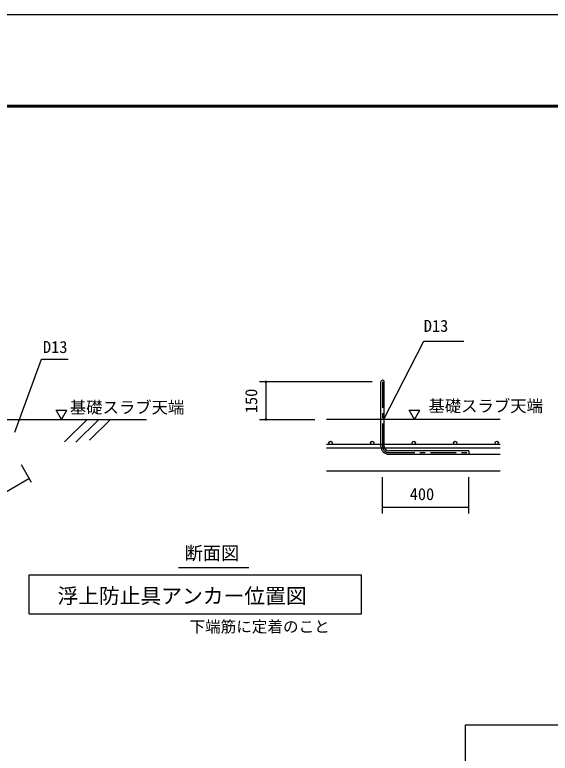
# Model space of a CAD drawing. Units: millimetres, scale not verified. Extents: x -14850 to 14850, y -10500 to 10500.
# Drawn here: x 912 to 6069, y 3389 to 10500 of the extents above; entities that cross this region are included whole.
import ezdxf
from ezdxf.enums import TextEntityAlignment as Align

# ---------------------------------------------------------------- set-up
doc = ezdxf.new("R2010")
doc.units = ezdxf.units.MM
doc.header["$LTSCALE"] = 50
doc.linetypes.add('CHAIN1', pattern=[8, 5, -1, 1, -1])
for name, color, linetype, lineweight in [('0-1_躯体', 3, 'Continuous', 25), ('0-6_文字', 5, 'Continuous', 25), ('0-7_図面枠', 7, 'Continuous', 25), ('0-8_Axis_waku', 7, 'Continuous', 25)]:
    doc.layers.add(name, color=color, linetype=linetype, lineweight=lineweight)
doc.styles.add('ＭＳ ゴシック', font='')
doc.styles.get('ＭＳ ゴシック').set_extended_font_data('MS Gothic')

msp = doc.modelspace()

# ---------------------------------------------------------------- linework, layer by layer
at = {"layer": '0-1_躯体'}
for p, q in [((5251.41, 3663.98), (11251.41, 3663.98)), ((5251.41, -3536.05), (5251.41, 3663.98))]:
    msp.add_line(p, q, dxfattribs=at)
at = {"layer": '0-6_文字', "color": 3}
for p, q in [((912.99, 6479.34), (1170.15, 7184.48)), ((1170.15, 7184.48), (1427.3, 7184.48)), ((4438.04, 6344.42), (4438.04, 6964.29)), ((4470.03, 6344.42), (4470.03, 6964.29)), ((1361.84, 6604.42), (1413.21, 6693.41)), ((4760.45, 6604.42), (4811.83, 6693.41)), ((-562.03, 6604.42), (2181.14, 6604.42)), ((1608.14, 6604.42), (1392.69, 6388.97)), ((1721.28, 6604.42), (1501.32, 6384.47)), ((1834.42, 6604.42), (1632.27, 6402.28)), ((5587.36, 6361.15), (3913.03, 6361.15)), ((3913.03, 6329.15), (5587.36, 6329.15)), ((5285.41, 6300.42), (4514.04, 6300.42)), ((4514.04, 6268.42), (5587.36, 6268.42)), ((5285.41, 6300.42), (5285.41, 6268.42)), ((2488.87, 5176.82), (3164.88, 5176.82)), ((1051.33, 5107.04), (4251.33, 5107.04)), ((1051.33, 4732.04), (1051.33, 5107.04)), ((4251.33, 4732.04), (4251.33, 5107.04)), ((1051.33, 4732.04), (4251.33, 4732.04))]:
    msp.add_line(p, q, dxfattribs=at)
at = {"layer": '0-6_文字', "color": 2}
for p, q in [((4354.39, 6964.45), (3269.96, 6964.45)), ((3329.96, 6964.45), (3329.96, 6604.42)), ((3269.96, 6604.42), (3800.26, 6604.42)), ((5587.36, 6604.42), (3913.03, 6604.42)), ((972.62, 6168.08), (1069.15, 6000.87)), ((5587.36, 6104.43), (3913.03, 6104.43)), ((4454.04, 5698.62), (4454.04, 6046.49)), ((5285.41, 5698.62), (5285.41, 6046.49)), ((494.34, 5715.19), (1049.16, 6035.52)), ((4454.04, 5758.62), (5285.41, 5758.62))]:
    msp.add_line(p, q, dxfattribs=at)
at = {"layer": '0-6_文字'}
for p, q in [((3329.96, 6962.45), (3324.31, 6962.45)), ((3329.96, 6968.45), (3325.5, 6968.45)), ((3334.42, 6968.45), (3329.96, 6968.45)), ((3335.61, 6962.45), (3329.96, 6962.45)), ((3329.96, 6602.42), (3324.31, 6602.42)), ((3329.96, 6608.42), (3325.5, 6608.42)), ((3334.42, 6608.42), (3329.96, 6608.42)), ((3335.61, 6602.42), (3329.96, 6602.42))]:
    msp.add_line(p, q, dxfattribs=at)
at = {"layer": '0-6_文字', "color": 3, "linetype": 'CHAIN1'}
for p, q in [((4454.03, 6964.29), (4454.03, 6344.42)), ((4514.04, 6284.42), (5285.41, 6284.42))]:
    msp.add_line(p, q, dxfattribs=at)
at = {"layer": '0-6_文字', "color": 3}
for points in [[(4464.15, 6599.91), (4849.88, 7357.62), (5235.61, 7357.62)], [(1361.84, 6604.42), (1310.47, 6693.41), (1413.21, 6693.41)], [(4760.45, 6604.42), (4709.08, 6693.41), (4811.83, 6693.41)]]:
    msp.add_lwpolyline(points, dxfattribs=at)
at = {"layer": '0-6_文字'}
for points in [[(3329.96, 6970.45), (3329.21, 6970.4), (3328.47, 6970.26), (3327.75, 6970.03), (3327.07, 6969.71), (3326.43, 6969.3), (3325.85, 6968.82), (3325.34, 6968.27), (3324.89, 6967.67), (3324.53, 6967.01), (3324.25, 6966.3), (3324.07, 6965.57), (3323.97, 6964.83), (3323.96, 6964.45), (3329.96, 6964.45)], [(3335.96, 6964.45), (3335.91, 6965.2), (3335.77, 6965.94), (3335.54, 6966.66), (3335.22, 6967.34), (3334.81, 6967.98), (3334.33, 6968.56), (3333.78, 6969.07), (3333.17, 6969.52), (3332.51, 6969.88), (3331.81, 6970.16), (3331.08, 6970.34), (3330.34, 6970.44), (3329.96, 6970.45), (3329.96, 6964.45)], [(3323.96, 6964.45), (3324.01, 6963.7), (3324.15, 6962.96), (3324.38, 6962.24), (3324.7, 6961.56), (3325.11, 6960.92), (3325.59, 6960.34), (3326.14, 6959.83), (3326.74, 6959.38), (3327.41, 6959.02), (3328.11, 6958.74), (3328.84, 6958.56), (3329.58, 6958.46), (3329.96, 6958.45), (3329.96, 6964.45)], [(3329.96, 6958.45), (3330.71, 6958.5), (3331.45, 6958.64), (3332.17, 6958.87), (3332.85, 6959.19), (3333.49, 6959.6), (3334.07, 6960.08), (3334.58, 6960.63), (3335.03, 6961.24), (3335.39, 6961.9), (3335.67, 6962.6), (3335.85, 6963.33), (3335.95, 6964.07), (3335.96, 6964.45), (3329.96, 6964.45)], [(3329.96, 6610.42), (3329.21, 6610.38), (3328.47, 6610.24), (3327.75, 6610), (3327.07, 6609.68), (3326.43, 6609.28), (3325.85, 6608.8), (3325.34, 6608.25), (3324.89, 6607.64), (3324.53, 6606.98), (3324.25, 6606.28), (3324.07, 6605.55), (3323.97, 6604.8), (3323.96, 6604.42), (3329.96, 6604.42)], [(3323.96, 6604.42), (3324.01, 6603.67), (3324.15, 6602.93), (3324.38, 6602.22), (3324.7, 6601.53), (3325.11, 6600.9), (3325.59, 6600.32), (3326.14, 6599.8), (3326.74, 6599.36), (3327.41, 6599), (3328.11, 6598.72), (3328.84, 6598.53), (3329.58, 6598.44), (3329.96, 6598.42), (3329.96, 6604.42)], [(3335.96, 6604.42), (3335.91, 6605.18), (3335.77, 6605.92), (3335.54, 6606.63), (3335.22, 6607.32), (3334.81, 6607.95), (3334.33, 6608.53), (3333.78, 6609.05), (3333.17, 6609.49), (3332.51, 6609.85), (3331.81, 6610.13), (3331.08, 6610.32), (3330.34, 6610.41), (3329.96, 6610.42), (3329.96, 6604.42)], [(3329.96, 6598.42), (3330.71, 6598.47), (3331.45, 6598.61), (3332.17, 6598.85), (3332.85, 6599.17), (3333.49, 6599.57), (3334.07, 6600.05), (3334.58, 6600.6), (3335.03, 6601.21), (3335.39, 6601.87), (3335.67, 6602.57), (3335.85, 6603.3), (3335.95, 6604.05), (3335.96, 6604.42), (3329.96, 6604.42)]]:
    msp.add_lwpolyline(points, close=True, dxfattribs=at)
at = {"layer": '0-6_文字', "color": 3}
for centre in [(3954.04, 6377.15), (4354.04, 6377.15), (4754.04, 6377.15), (5154.04, 6377.15), (5554.04, 6377.15)]:
    msp.add_circle(centre, 16, dxfattribs=at)
for centre, radius, start, end in [((4454.03, 6964.45), 16, 359.4274, 180), ((4514.04, 6344.42), 76, 180, 270), ((4514.04, 6344.42), 44, 180, 270)]:
    msp.add_arc(centre, radius, start, end, dxfattribs=at)
at = {"layer": '0-6_文字', "color": 3, "linetype": 'CHAIN1'}
msp.add_arc((4514.04, 6344.42), 60, 180, 270, dxfattribs=at)
at = {"layer": '0-7_図面枠'}
msp.add_lwpolyline([(-14850, -10500), (14850, -10500), (14850, 10500), (-14850, 10500)], close=True, dxfattribs=at)
at = {"layer": '0-8_Axis_waku'}
for p, q in [((-12964, 9629), (14014, 9629)), ((-12963, 9628), (14013, 9628)), ((-12962, 9627), (14012, 9627)), ((-12961, 9626), (14011, 9626)), ((-12960, 9625), (14010, 9625)), ((-12959, 9624), (14009, 9624)), ((-12958, 9623), (14008, 9623)), ((-12957, 9622), (14007, 9622)), ((-12956, 9621), (14006, 9621)), ((-12955, 9620), (14005, 9620)), ((-12954, 9619), (14004, 9619)), ((-12953, 9618), (14003, 9618)), ((-12952, 9617), (14002, 9617)), ((-12951, 9616), (14001, 9616)), ((-12950, 9615), (14000, 9615))]:
    msp.add_line(p, q, dxfattribs=at)

# ---------------------------------------------------------------- texts
at = {"layer": '0-6_文字', "color": 4, "style": 'ＭＳ ゴシック'}
for s, height, p in [('D13', 115.5, (4851.14, 7412.21)), ('D13', 115.5, (1183.63, 7208.36)), ('基礎スラブ天端', 115.5, (1442.15, 6627.36)), ('基礎スラブ天端', 115.5, (4895.77, 6640.81)), ('400', 115.5, (4715.59, 5791.69)), ('断面図', 128.4, (2548.31, 5213.3)), ('浮上防止具アンカー位置図', 146.6, (1322.98, 4787.11)), ('下端筋に定着のこと', 110, (2594.73, 4520.55))]:
    msp.add_text(s, height=height, dxfattribs=at).set_placement(p, align=Align.BOTTOM_LEFT)
msp.add_text('150', height=115.5, rotation=90, dxfattribs=at).set_placement((3281.39, 6663.72), align=Align.BOTTOM_LEFT)

doc.saveas('drawing.dxf')
